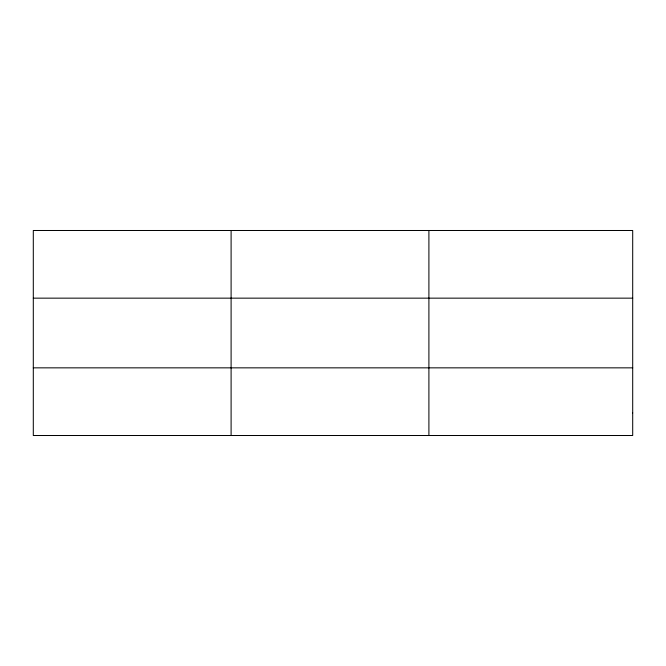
<?xml version="1.0" encoding="UTF-8"?>
<svg xmlns="http://www.w3.org/2000/svg" width="666" height="666" viewBox="0 0 666 666"><rect width="100%" height="100%" fill="white"/><g stroke="black" fill="none" stroke-linecap="round" stroke-linejoin="round"><path stroke-width="1" d="M231.102 230.494L231.102 435.506M428.904 230.494L428.904 435.506M33.3 298.152L632.7 298.152M33.3 367.848L632.7 367.848M632.7 412.953L632.7 435.506L33.3 435.506L33.3 230.494L632.7 230.494L632.7 412.953"/></g></svg>
